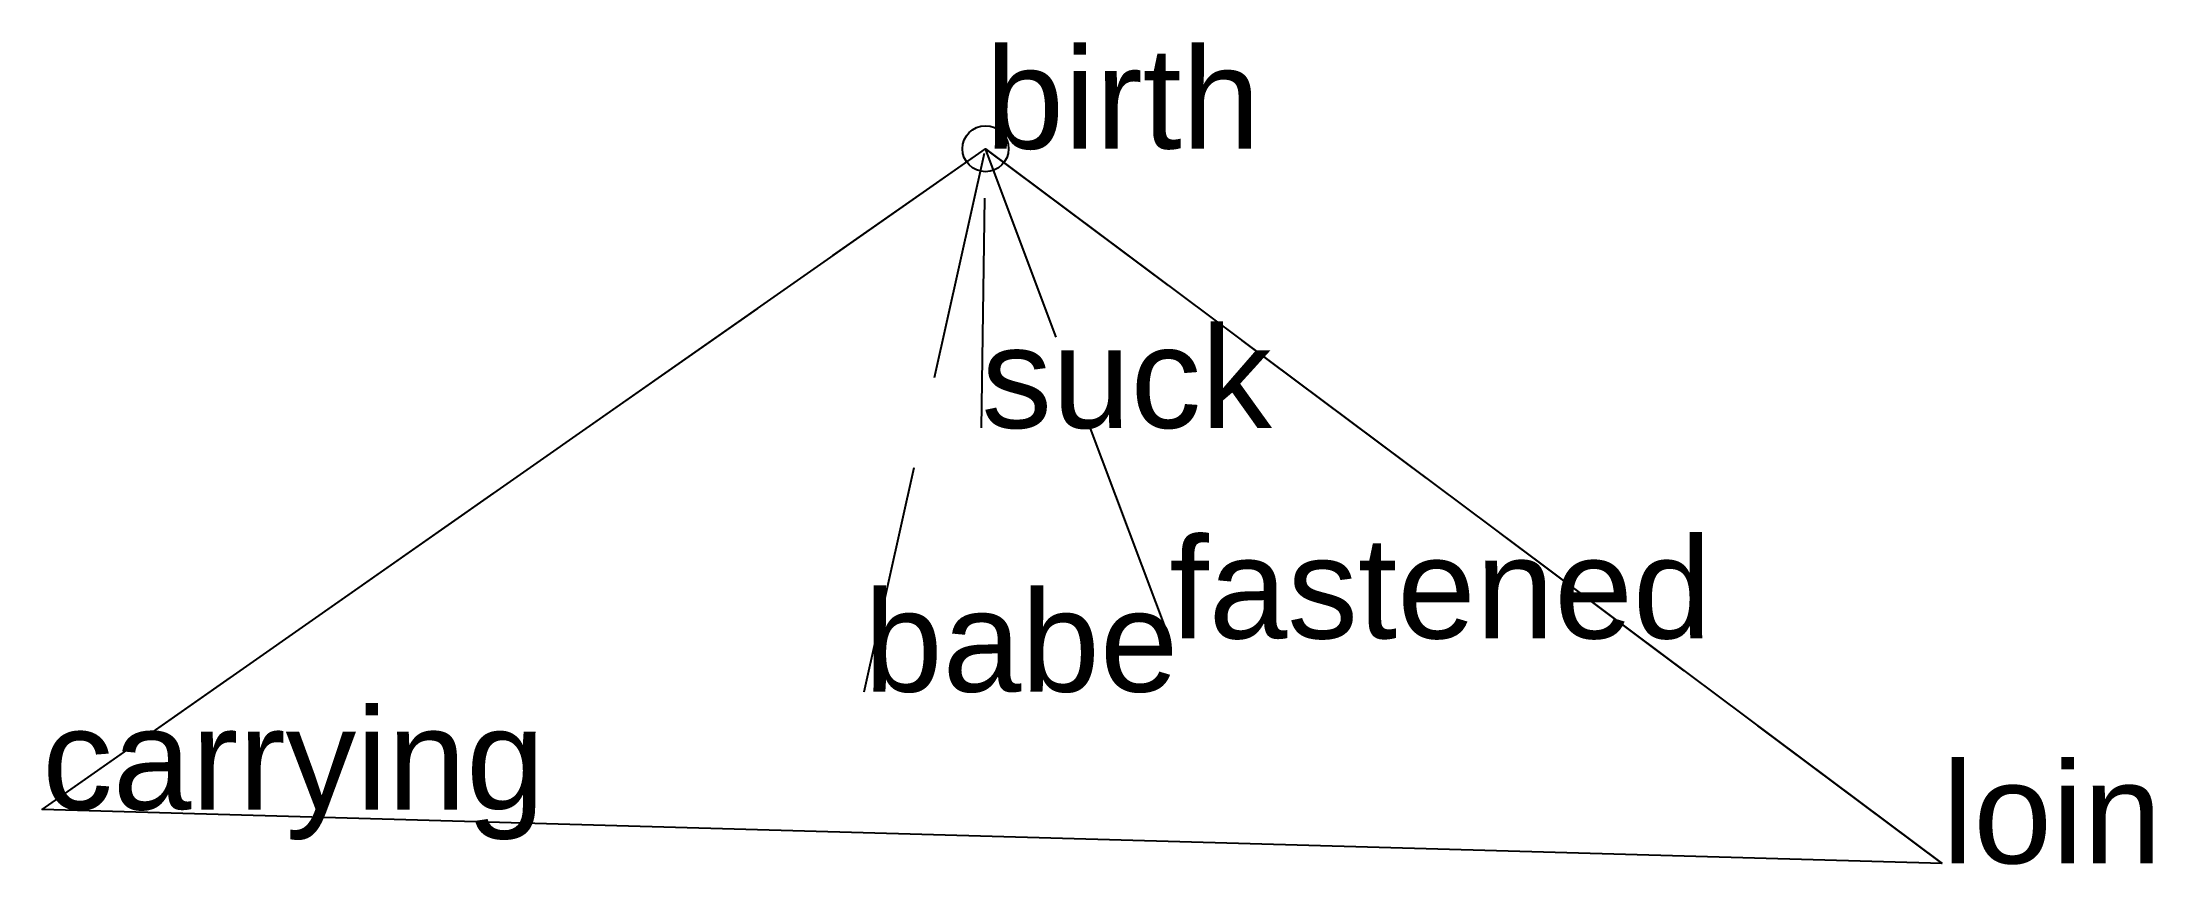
# Model space of a CAD drawing. Extents: x -1.03 to 1.27, y -0.78 to 0.12.
import ezdxf

# ---------------------------------------------------------------- set-up
doc = ezdxf.new("R2010")
doc.units = 0
doc.linetypes.add('DASHED2', pattern=[0.3, 0.25, -0.05])
doc.layers.add('TEXT', color=1, linetype='CONTINUOUS')
doc.styles.get("Standard").update_dxf_attribs({"font": 'arial.ttf'})

msp = doc.modelspace()

# ---------------------------------------------------------------- linework, layer by layer
at = {"linetype": 'DASHED2'}
for p in [(-1.0259, -0.7186), (-0.132, -0.5905), (-0.0045, -0.3037), (0, 0), (0.2001, -0.5326), (1.0403, -0.7772)]:
    msp.add_line(p, (0, 0), dxfattribs=at)
msp.add_circle((0, 0), 0.025)
at = {"layer": 'OUTLINE', "linetype": 'CONTINUOUS'}
msp.add_polyline3d([(1.0403, -0.7772, 0), (-1.0259, -0.7186, 0), (0, 0, 0), (1.0403, -0.7772, 0)], close=True, dxfattribs=at)

# ---------------------------------------------------------------- texts
at = {"layer": 'TEXT'}
for s, p in [('birth', (0, 0)), ('suck', (-0.0045, -0.3037)), ('fastened', (0.2001, -0.5326)), ('babe', (-0.132, -0.5905)), ('carrying', (-1.0259, -0.7186)), ('loin', (1.0403, -0.7772))]:
    msp.add_text(s, height=0.11, dxfattribs=at).set_placement(p)

doc.saveas('drawing.dxf')
